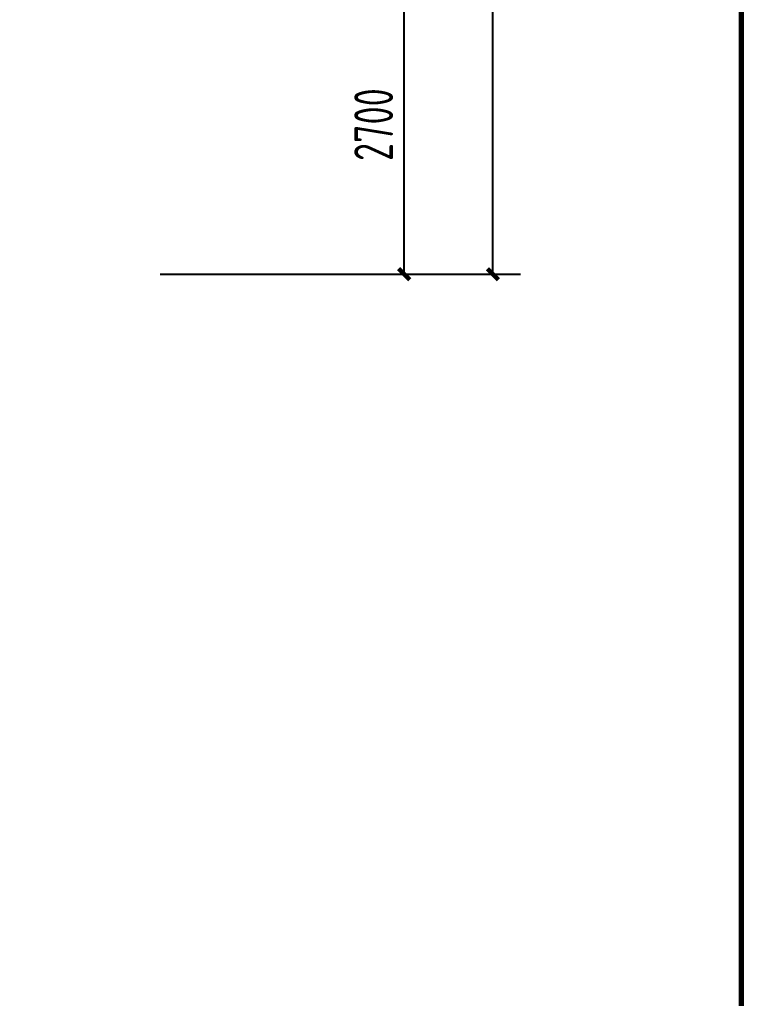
# Model space of a CAD drawing. Extents: x -228436 to 200315, y -41539 to 163917.
# Drawn here: x 59457 to 66102, y 115566 to 124398 of the extents above; entities that cross this region are included whole.
import ezdxf

# ---------------------------------------------------------------- set-up
doc = ezdxf.new("R2010")
doc.units = 0
doc.header["$LTSCALE"] = 1000
doc.header["$MEASUREMENT"] = 0
doc.layers.add('X-104 13#平面$0$01-标注_轴线坐标', color=132, linetype='Continuous')
doc.styles.add('X-104 13#平面$0$_TCH_DIM_T3', font='ros1.shx', dxfattribs={"width": 0.8, "bigfont": 'jd.shx'})
doc.dimstyles.new('X-104 13#平面$0$_TCH_ARCH&&100', dxfattribs={"dimtxt": 350, "dimasz": 100, "dimexe": 250, "dimexo": 300, "dimgap": 100, "dimtad": 1, "dimdec": 0, "dimzin": 0, "dimdsep": 46, "dimtxsty": 'X-104 13#平面$0$_TCH_DIM_T3', "dimblk": 'X-104 13#平面$0$_ArchTick', "dimcen": 0.09, "dimclrt": 7, "dimazin": 2, "dimtfac": 1, "dimtdec": 0, "dimtix": 1, "dimtmove": 2, "dimatfit": 3, "dimfxl": 0, "dimtolj": 1, "dimtzin": 0, "dimarcsym": 0})

# ---------------------------------------------------------------- blocks, each defined once
blk = doc.blocks.new('图框-A1')
at = {"const_width": 0.5}
blk.add_lwpolyline([(766, 584), (25, 584), (25, 10), (766, 10)], close=True, dxfattribs=at)
blk = doc.blocks.new('X-104 13#平面$0$_ArchTick')
at = {"color": 0, "linetype": 'ByBlock', "const_width": 0.4}
blk.add_lwpolyline([(-0.5, -0.5), (0.5, 0.5)], dxfattribs=at)
blk = doc.blocks.new('*D793')
at = {"layer": 'Defpoints', "color": 0, "transparency": 16777216}
for p in [(60425, 23235.1), (63725, 23235.1), (60425, -2700)]:
    blk.add_point(p, dxfattribs=at)
at = {"layer": 'X-104 13#平面$0$01-标注_轴线坐标', "color": 0, "lineweight": -2, "transparency": 16777216}
for p, q in [((60725, 23235.1), (63975, 23235.1)), ((63725, -2700), (63725, 23235.1)), ((60725, -2700), (63975, -2700))]:
    blk.add_line(p, q, dxfattribs=at)
at = {"layer": 'X-104 13#平面$0$01-标注_轴线坐标', "color": 0, "lineweight": -2, "transparency": 16777216, "xscale": 100, "yscale": 100, "zscale": 100}
for p, rotation in [((63725, 23235.1), 90), ((63725, -2700), 270)]:
    blk.add_blockref('X-104 13#平面$0$_ArchTick', p, dxfattribs=dict(at, rotation=rotation))
at = {"layer": 'X-104 13#平面$0$01-标注_轴线坐标', "color": 7, "transparency": 16777216, "insert": (63450, 10267.5), "char_height": 350, "attachment_point": 5, "rotation": 90, "style": 'X-104 13#平面$0$_TCH_DIM_T3'}
blk.add_mtext('\\A1;25935', dxfattribs=at)
blk = doc.blocks.new('*D794')
at = {"layer": 'Defpoints', "color": 0, "transparency": 16777216}
for p in [(60425, 0), (62925, 0), (60425, -2700)]:
    blk.add_point(p, dxfattribs=at)
at = {"layer": 'X-104 13#平面$0$01-标注_轴线坐标', "color": 0, "lineweight": -2, "transparency": 16777216}
for p, q in [((60725, 0), (63175, 0)), ((62925, -2700), (62925, 0)), ((60725, -2700), (63175, -2700))]:
    blk.add_line(p, q, dxfattribs=at)
at = {"layer": 'X-104 13#平面$0$01-标注_轴线坐标', "color": 0, "lineweight": -2, "transparency": 16777216, "xscale": 100, "yscale": 100, "zscale": 100}
for p, rotation in [((62925, 0), 90), ((62925, -2700), 270)]:
    blk.add_blockref('X-104 13#平面$0$_ArchTick', p, dxfattribs=dict(at, rotation=rotation))
at = {"layer": 'X-104 13#平面$0$01-标注_轴线坐标', "color": 7, "transparency": 16777216, "insert": (62650, -1350), "char_height": 350, "attachment_point": 5, "rotation": 90, "style": 'X-104 13#平面$0$_TCH_DIM_T3'}
blk.add_mtext('\\A1;2700', dxfattribs=at)
blk = doc.blocks.new('图签信息')
at = {"const_width": 0.5}
blk.add_lwpolyline([(-65, 0), (0, 0), (0, 500.5), (-65, 500.5)], close=True, dxfattribs=at)
blk = doc.blocks.new('图签-A1')
at = {"color": 2}
blk.add_blockref('图签信息', (0, 0), dxfattribs=at)
blk = doc.blocks.new('X-104 13#平面$0$zzzzx')
at = {"layer": 'X-104 13#平面$0$01-标注_轴线坐标'}
for p2, distance, picture, middle in [((60425, 23235.1), -3300, '*D793', (63450, 10267.5)), ((60425, 0), -2500, '*D794', (62650, -1350))]:
    dim = blk.add_aligned_dim(p1=(60425, -2700), p2=p2, distance=distance, dimstyle='X-104 13#平面$0$_TCH_ARCH&&100', dxfattribs=at)
    dim.commit()
    dim.dimension.update_dxf_attribs({"geometry": picture, "text_midpoint": middle})
blk = doc.blocks.new('X-104 13#平面')
at = {"xscale": 100, "yscale": 100, "zscale": 100}
for name, p in [('图框-A1', (-10634.5, 104514.8)), ('图签-A1', (72465.5, 105514.8))]:
    blk.add_blockref(name, p, dxfattribs=at)
blk.add_blockref('X-104 13#平面$0$zzzzx', (0, 124800))

msp = doc.modelspace()

# ---------------------------------------------------------------- block references
msp.add_blockref('X-104 13#平面', (0, 0))

doc.saveas('drawing.dxf')
